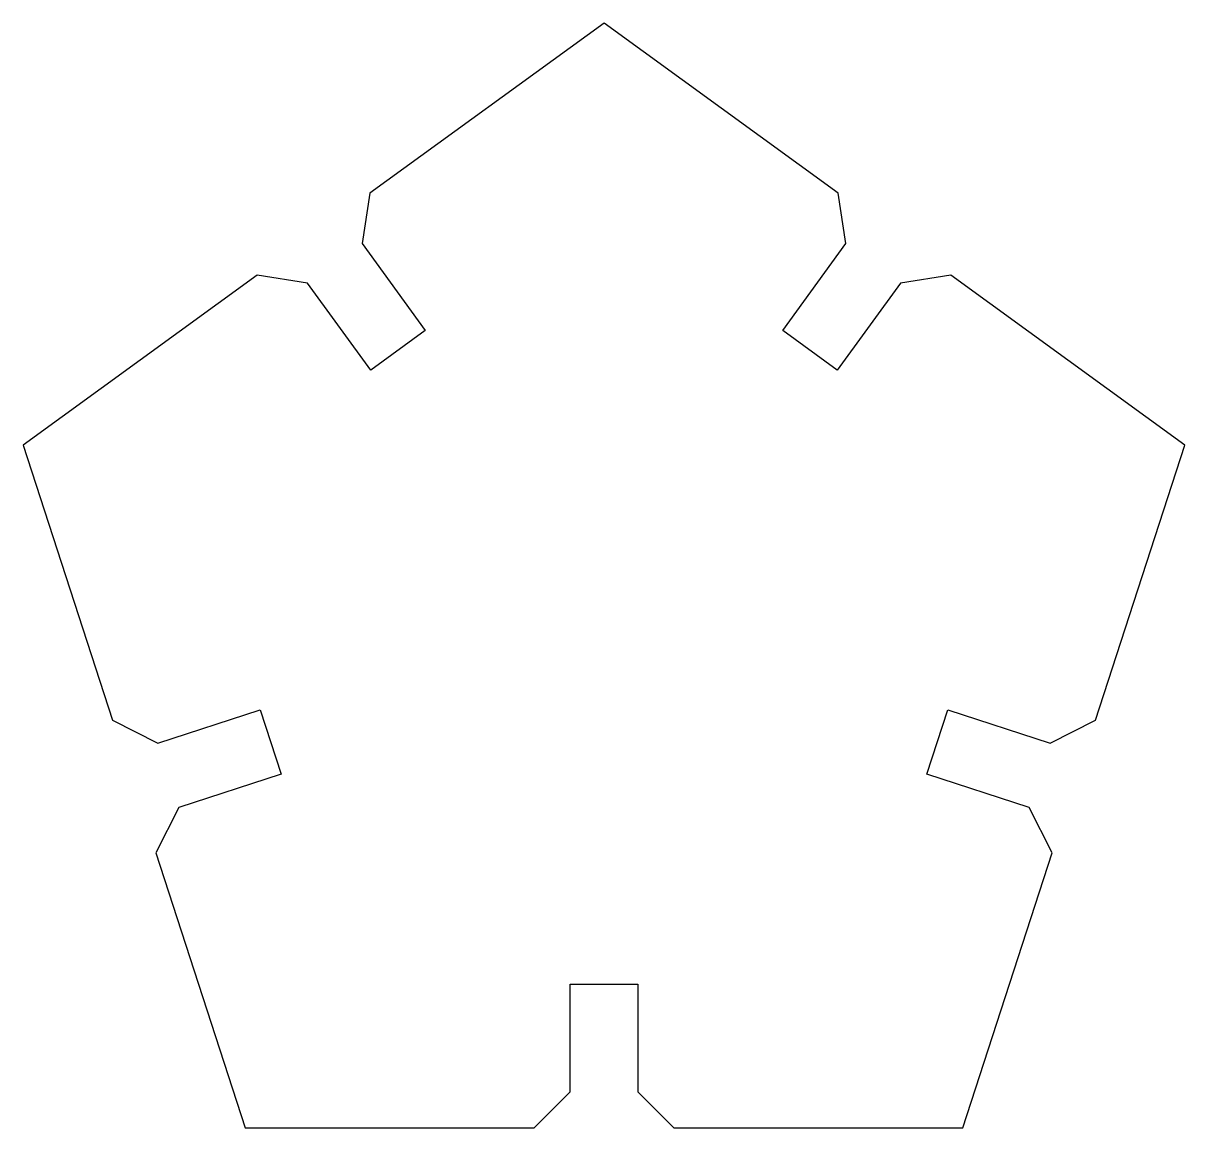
# Model space of a CAD drawing. Header units: millimetres. Extents: x -20.5 to 20.5, y -17.5 to 21.6.
import ezdxf

# ---------------------------------------------------------------- set-up
doc = ezdxf.new("R2010")
doc.units = ezdxf.units.MM
doc.layers.get('0').update_dxf_attribs({"linetype": 'CONTINUOUS'})

msp = doc.modelspace()

# ---------------------------------------------------------------- linework, layer by layer
msp.add_lwpolyline([(-12.7, -17.48), (-2.465, -17.48), (-1.195, -16.21), (-1.195, -12.4), (1.195, -12.4), (1.195, -16.21), (2.465, -17.48), (12.7, -17.48), (15.863, -7.746), (15.048, -6.145), (11.424, -4.968), (12.162, -2.696), (15.786, -3.873), (17.386, -3.058), (20.549, 6.677), (12.268, 12.693), (10.494, 12.412), (8.255, 9.33), (6.322, 10.734), (8.562, 13.816), (8.281, 15.59), (0, 21.607), (-8.281, 15.59), (-8.562, 13.816), (-6.322, 10.734), (-8.255, 9.33), (-10.494, 12.412), (-12.268, 12.693), (-20.549, 6.677), (-17.386, -3.058), (-15.786, -3.873), (-12.162, -2.696), (-11.424, -4.968), (-15.048, -6.145), (-15.863, -7.746)], close=True)

doc.saveas('drawing.dxf')
